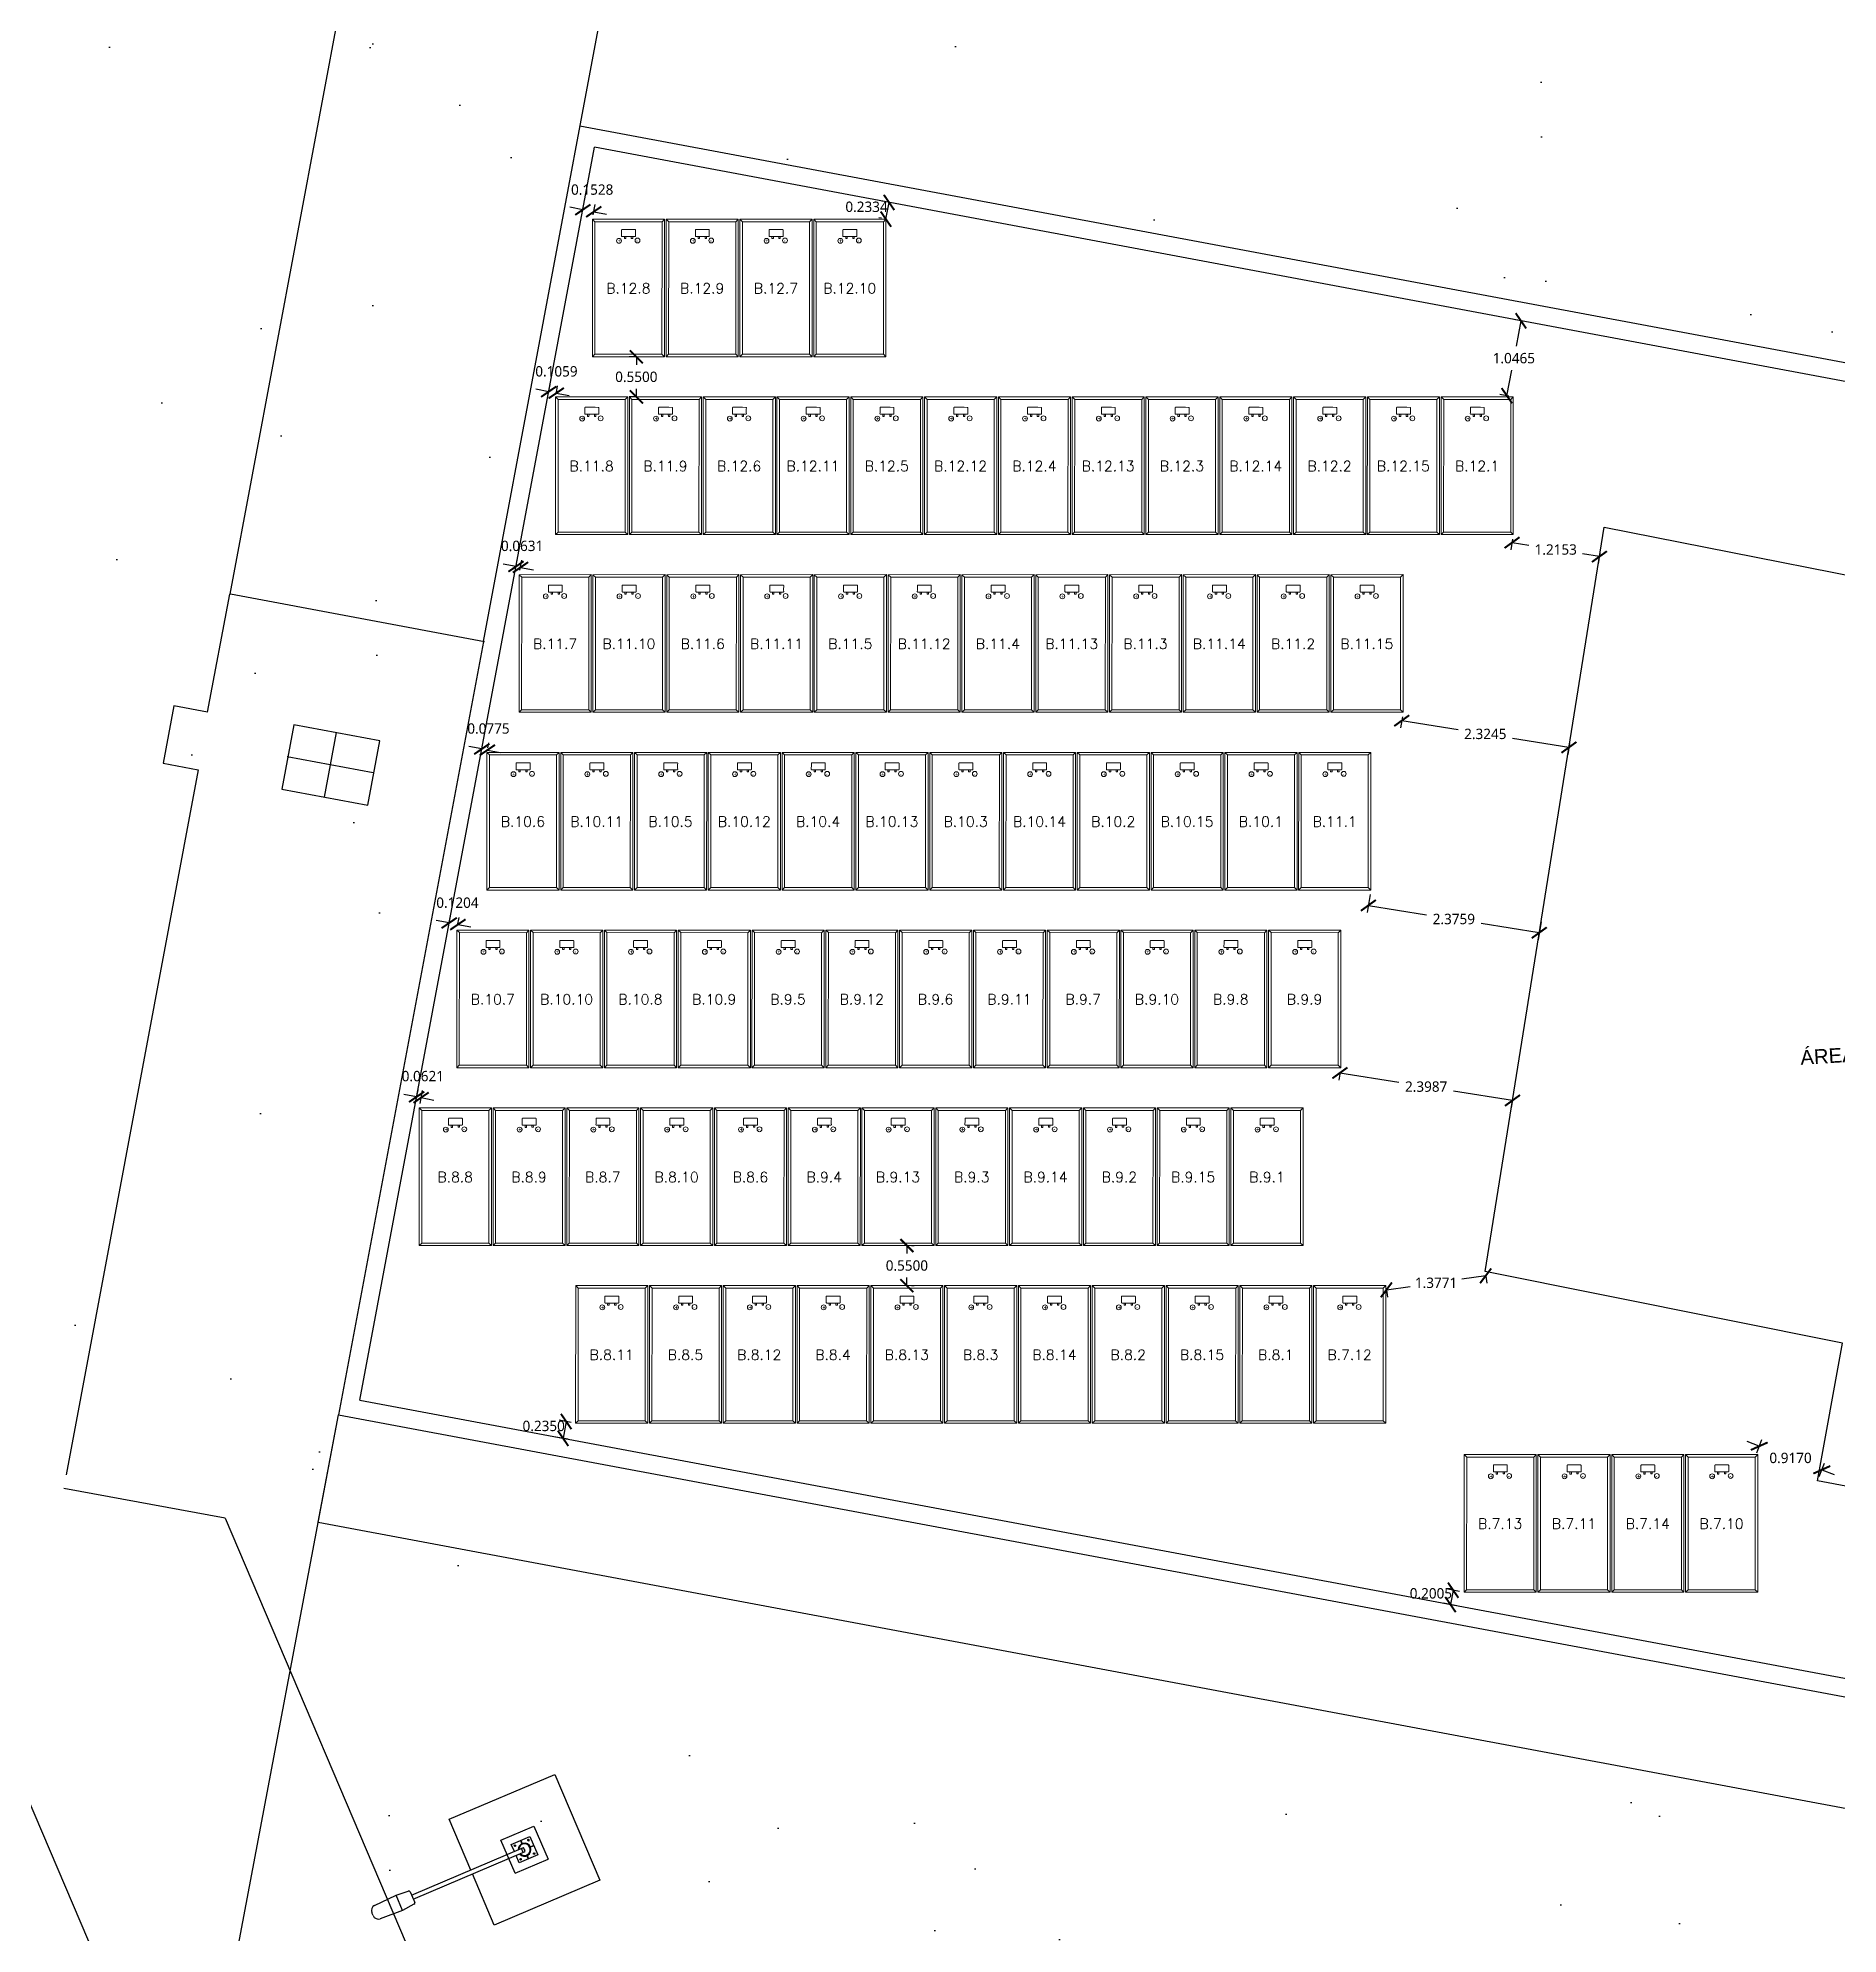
# Model space of a CAD drawing. Header units: metres. Extents: x 399 to 2240, y -1398 to 399.
# Drawn here: x 2002.08 to 2026.79, y -1181.66 to -1155.63 of the extents above; entities that cross this region are included whole.
import ezdxf

# ---------------------------------------------------------------- set-up
doc = ezdxf.new("R2010")
doc.units = ezdxf.units.M
doc.header["$MEASUREMENT"] = 0
doc.layers.get('0').update_dxf_attribs({"linetype": 'CONTINUOUS'})
doc.layers.get('Defpoints').update_dxf_attribs({"linetype": 'CONTINUOUS'})
for name, color, linetype in [('ARQUITETURA', 253, 'CONTINUOUS'), ('Cota', 10, 'CONTINUOUS'), ('MÓDULOS FV', 7, 'CONTINUOUS')]:
    doc.layers.add(name, color=color, linetype=linetype)
doc.layers.add('MOD_ALOCADOS_A', color=5, linetype='CONTINUOUS', lineweight=9)
doc.layers.add('MODULOS_PV', color=2, linetype='CONTINUOUS', lineweight=9)
doc.styles.add('ENGECAD', font='arial.ttf')
doc.styles.add('R120-500', font='romans.shx', dxfattribs={"height": 1.5})
doc.styles.add('Verdana', font='ebrima.ttf', dxfattribs={"height": 0.142547})
doc.dimstyles.get("Standard").update_dxf_attribs({"dimtxt": 0.18, "dimasz": 0.18, "dimexe": 0.18, "dimexo": 0.0625, "dimgap": 0.09, "dimtad": 0, "dimtih": 1, "dimtoh": 1, "dimdec": 4, "dimzin": 0, "dimdsep": 46, "dimtxsty": 'Standard', "dimcen": 0.09, "dimadec": 0, "dimazin": 0, "dimtfac": 1, "dimtdec": 4, "dimtofl": 0, "dimtmove": 0, "dimatfit": 3, "dimfxl": 1, "dimtolj": 1, "dimtzin": 0, "dimarcsym": 0})
pattern_1 = [(350.62296, (1466.5355, -762.2295), (4.08992, 4.08927), [0, -4.56, 0, -5.1, 0, -4.875]), (320.623, (1466.5355, -762.2295), (9.808834, 1.91215), [0, -2.46, 0, -4.11, 0, -1.575]), (280.62296, (1464.013, -759.536), (6.39856, -6.807323), [0, -1.5, 0, -5.4, 0, -7.05]), (270.623, (1464.013, -759.536), (8.08648, -4.78256), [0, -0.75, 0, -3.54, 0, -4.05])]

# ---------------------------------------------------------------- blocks, each defined once
blk = doc.blocks.new('modulo')
at = {"layer": 'MODULOS_PV', "color": 8}
for p, q in [((-0.751, 2.014), (-0.753, 2.063)), ((-1.381, 1.342), (-1.43, 1.34)), ((0.577, 0.769), (0.626, 0.771)), ((-0.053, 0.097), (-0.051, 0.048))]:
    blk.add_line(p, q, dxfattribs=at)
for points in [[(-1.43, 1.34), (-0.753, 2.063), (0.626, 0.771), (-0.051, 0.048)], [(-1.381, 1.342), (-0.751, 2.014), (0.577, 0.769), (-0.053, 0.097)]]:
    blk.add_lwpolyline(points, close=True, dxfattribs=at)
for points in [[(-0.878, 1.581), (-0.857, 1.562), (-0.87, 1.548), (-0.891, 1.567)], [(-0.956, 1.498), (-0.935, 1.478), (-0.922, 1.492), (-0.943, 1.512)]]:
    blk.add_lwpolyline(points, dxfattribs=at)
blk.add_circle((-0.793, 1.591), 0.0332, dxfattribs=at)
at = {"layer": 'MODULOS_PV', "color": 1}
blk.add_circle((-0.963, 1.403), 0.0332, dxfattribs=at)
at = {"layer": 'MODULOS_PV', "color": 8}
blk.add_open_spline([(-0.986, 1.473), (-1.006, 1.493), (-1.027, 1.512), (-1.048, 1.532), (-1.048, 1.532), (-1.049, 1.534), (-1.049, 1.536), (-1.048, 1.538), (-1.048, 1.539), (-1.007, 1.583), (-0.966, 1.627), (-0.925, 1.67), (-0.924, 1.671), (-0.922, 1.672), (-0.919, 1.672), (-0.918, 1.671), (-0.917, 1.671), (-0.897, 1.652), (-0.876, 1.632), (-0.855, 1.613), (-0.855, 1.612), (-0.854, 1.611), (-0.854, 1.608), (-0.855, 1.606), (-0.855, 1.605), (-0.896, 1.561), (-0.937, 1.518), (-0.978, 1.474), (-0.979, 1.473), (-0.981, 1.472), (-0.984, 1.472), (-0.985, 1.473), (-0.986, 1.473)], degree=3, knots=[0, 0, 0, 0, 1, 1, 1, 1.002534, 1.003925, 1.008052, 1.008052, 1.008052, 2.008052, 2.008052, 2.008052, 2.012179, 2.01357, 2.016104, 2.016104, 2.016104, 3.016104, 3.016104, 3.016104, 3.018638, 3.02003, 3.024156, 3.024156, 3.024156, 4.024156, 4.024156, 4.024156, 4.028283, 4.029675, 4.032208, 4.032208, 4.032208, 4.032208], dxfattribs=at)
at = {"layer": 'MODULOS_PV', "color": 8, "insert": (-0.827, 1.597), "char_height": 0.0572, "width": 0.10748, "attachment_point": 1, "rotation": 46.8722}
blk.add_mtext('-', dxfattribs=at)
at = {"layer": 'MODULOS_PV', "color": 1, "insert": (-0.997, 1.409), "char_height": 0.0572, "width": 0.10748, "attachment_point": 1, "rotation": 46.8722}
blk.add_mtext('+', dxfattribs=at)
blk = doc.blocks.new('_ArchTick')
at = {"color": 0, "linetype": 'ByBlock', "const_width": 0.15}
blk.add_lwpolyline([(-0.5, -0.5), (0.5, 0.5)], dxfattribs=at)
blk = doc.blocks.new('*D1002')
at = {"layer": 'Cota', "color": 0, "lineweight": -2, "transparency": 16777216}
for p, q in [((2009.557, -1157.993), (2009.38, -1157.959)), ((2009.549, -1158.033), (2009.575, -1157.894)), ((2009.699, -1158.061), (2009.725, -1157.922)), ((2009.707, -1158.021), (2009.884, -1158.054))]:
    blk.add_line(p, q, dxfattribs=at)
at = {"layer": 'Defpoints', "color": 0, "transparency": 16777216}
for p in [(2009.557, -1157.993), (2009.538, -1158.095), (2009.688, -1158.123)]:
    blk.add_point(p, dxfattribs=at)
at = {"layer": 'Cota', "color": 0, "lineweight": -2, "transparency": 16777216, "xscale": 0.18, "yscale": 0.18, "zscale": 0.18}
for p, rotation in [((2009.557, -1157.993), 349.3935661137776), ((2009.707, -1158.021), 169.3935661137776)]:
    blk.add_blockref('_ArchTick', p, dxfattribs=dict(at, rotation=rotation))
at = {"layer": 'Cota', "color": 0, "transparency": 16777216, "insert": (2009.686, -1157.718), "char_height": 0.1425, "attachment_point": 5, "style": 'Verdana'}
blk.add_mtext('\\A1;0.1528', dxfattribs=at)
blk = doc.blocks.new('*D1003')
at = {"layer": 'Cota', "color": 0, "lineweight": -2, "transparency": 16777216}
for p, q in [((2013.7, -1157.882), (2013.663, -1157.875)), ((2013.718, -1158.123), (2013.761, -1157.893)), ((2013.657, -1158.111), (2013.62, -1158.104))]:
    blk.add_line(p, q, dxfattribs=at)
at = {"layer": 'Defpoints', "color": 0, "transparency": 16777216}
for p in [(2013.761, -1157.893), (2013.761, -1157.893), (2013.718, -1158.123)]:
    blk.add_point(p, dxfattribs=at)
at = {"layer": 'Cota', "color": 0, "lineweight": -2, "transparency": 16777216, "xscale": 0.18, "yscale": 0.18, "zscale": 0.18}
for p, rotation in [((2013.761, -1157.893), 79.39323779992496), ((2013.718, -1158.123), 259.393237799925)]:
    blk.add_blockref('_ArchTick', p, dxfattribs=dict(at, rotation=rotation))
at = {"layer": 'Cota', "color": 0, "transparency": 16777216, "insert": (2013.452, -1157.954), "char_height": 0.1425, "attachment_point": 5, "style": 'Verdana'}
blk.add_mtext('\\A1;0.2334', dxfattribs=at)
blk = doc.blocks.new('*D1004')
at = {"layer": 'Cota', "color": 0, "lineweight": -2, "transparency": 16777216}
for p, q in [((2010.297, -1160.013), (2010.192, -1160.013)), ((2010.292, -1160.013), (2010.292, -1160.124)), ((2010.297, -1160.563), (2010.192, -1160.563)), ((2010.292, -1160.563), (2010.292, -1160.451))]:
    blk.add_line(p, q, dxfattribs=at)
at = {"layer": 'Defpoints', "color": 0, "transparency": 16777216}
for p in [(2010.36, -1160.013), (2010.292, -1160.563), (2010.36, -1160.563)]:
    blk.add_point(p, dxfattribs=at)
at = {"layer": 'Cota', "color": 0, "lineweight": -2, "transparency": 16777216, "xscale": 0.18, "yscale": 0.18, "zscale": 0.18}
for p, rotation in [((2010.292, -1160.013), 90.00005878967389), ((2010.292, -1160.563), 270.0000587896739)]:
    blk.add_blockref('_ArchTick', p, dxfattribs=dict(at, rotation=rotation))
at = {"layer": 'Cota', "color": 0, "transparency": 16777216, "insert": (2010.292, -1160.288), "char_height": 0.1425, "attachment_point": 5, "style": 'Verdana'}
blk.add_mtext('\\A1;0.5500', dxfattribs=at)
blk = doc.blocks.new('*D1005')
at = {"layer": 'Cota', "color": 0, "lineweight": -2, "transparency": 16777216}
for p, q in [((2009.091, -1160.482), (2009.107, -1160.393)), ((2009.089, -1160.491), (2008.912, -1160.458)), ((2009.193, -1160.511), (2009.37, -1160.544)), ((2009.195, -1160.501), (2009.211, -1160.412))]:
    blk.add_line(p, q, dxfattribs=at)
at = {"layer": 'Defpoints', "color": 0, "transparency": 16777216}
for p in [(2009.079, -1160.543), (2009.089, -1160.491), (2009.183, -1160.563)]:
    blk.add_point(p, dxfattribs=at)
at = {"layer": 'Cota', "color": 0, "lineweight": -2, "transparency": 16777216, "xscale": 0.18, "yscale": 0.18, "zscale": 0.18}
for p, rotation in [((2009.089, -1160.491), 349.3935661138868), ((2009.193, -1160.511), 169.3935661138867)]:
    blk.add_blockref('_ArchTick', p, dxfattribs=dict(at, rotation=rotation))
at = {"layer": 'Cota', "color": 0, "transparency": 16777216, "insert": (2009.195, -1160.213), "char_height": 0.1425, "attachment_point": 5, "style": 'Verdana'}
blk.add_mtext('\\A1;0.1059', dxfattribs=at)
blk = doc.blocks.new('*D1006')
at = {"layer": 'Cota', "color": 0, "lineweight": -2, "transparency": 16777216}
for p, q in [((2008.64, -1162.891), (2008.463, -1162.858)), ((2008.632, -1162.93), (2008.658, -1162.793)), ((2008.694, -1162.941), (2008.72, -1162.805)), ((2008.702, -1162.903), (2008.878, -1162.936))]:
    blk.add_line(p, q, dxfattribs=at)
at = {"layer": 'Defpoints', "color": 0, "transparency": 16777216}
for p in [(2008.621, -1162.991), (2008.64, -1162.891), (2008.683, -1163.003)]:
    blk.add_point(p, dxfattribs=at)
at = {"layer": 'Cota', "color": 0, "lineweight": -2, "transparency": 16777216, "xscale": 0.18, "yscale": 0.18, "zscale": 0.18}
for p, rotation in [((2008.64, -1162.891), 349.3935661137577), ((2008.702, -1162.903), 169.3935661137577)]:
    blk.add_blockref('_ArchTick', p, dxfattribs=dict(at, rotation=rotation))
at = {"layer": 'Cota', "color": 0, "transparency": 16777216, "insert": (2008.724, -1162.609), "char_height": 0.1425, "attachment_point": 5, "style": 'Verdana'}
blk.add_mtext('\\A1;0.0631', dxfattribs=at)
blk = doc.blocks.new('*D1007')
at = {"layer": 'Cota', "color": 0, "lineweight": -2, "transparency": 16777216}
for p, q in [((2022.461, -1159.523), (2022.336, -1159.499)), ((2022.435, -1159.518), (2022.369, -1159.868)), ((2022.242, -1160.546), (2022.308, -1160.196)), ((2022.269, -1160.551), (2022.144, -1160.528))]:
    blk.add_line(p, q, dxfattribs=at)
at = {"layer": 'Defpoints', "color": 0, "transparency": 16777216}
for p in [(2022.435, -1159.518), (2022.523, -1159.534), (2022.33, -1160.563)]:
    blk.add_point(p, dxfattribs=at)
at = {"layer": 'Cota', "color": 0, "lineweight": -2, "transparency": 16777216, "xscale": 0.18, "yscale": 0.18, "zscale": 0.18}
for p, rotation in [((2022.435, -1159.518), 79.39323779997879), ((2022.242, -1160.546), 259.3932377999787)]:
    blk.add_blockref('_ArchTick', p, dxfattribs=dict(at, rotation=rotation))
at = {"layer": 'Cota', "color": 0, "transparency": 16777216, "insert": (2022.338, -1160.032), "char_height": 0.1425, "attachment_point": 5, "style": 'Verdana'}
blk.add_mtext('\\A1;1.0465', dxfattribs=at)
blk = doc.blocks.new('*D1008')
at = {"layer": 'Cota', "color": 0, "lineweight": -2, "transparency": 16777216}
for p, q in [((2022.32, -1162.514), (2022.297, -1162.662)), ((2022.313, -1162.563), (2022.545, -1162.6)), ((2023.513, -1162.755), (2023.28, -1162.718)), ((2023.52, -1162.706), (2023.497, -1162.854))]:
    blk.add_line(p, q, dxfattribs=at)
at = {"layer": 'Defpoints', "color": 0, "transparency": 16777216}
for p in [(2022.33, -1162.453), (2023.53, -1162.645), (2023.513, -1162.755)]:
    blk.add_point(p, dxfattribs=at)
at = {"layer": 'Cota', "color": 0, "lineweight": -2, "transparency": 16777216, "xscale": 0.18, "yscale": 0.18, "zscale": 0.18}
for p, rotation in [((2022.313, -1162.563), 170.9151237863579), ((2023.513, -1162.755), 350.9151237863579)]:
    blk.add_blockref('_ArchTick', p, dxfattribs=dict(at, rotation=rotation))
at = {"layer": 'Cota', "color": 0, "transparency": 16777216, "insert": (2022.913, -1162.659), "char_height": 0.1425, "attachment_point": 5, "style": 'Verdana'}
blk.add_mtext('\\A1;1.2153', dxfattribs=at)
blk = doc.blocks.new('*D1009')
at = {"layer": 'Cota', "color": 0, "lineweight": -2, "transparency": 16777216}
for p, q in [((2020.807, -1164.954), (2020.783, -1165.105)), ((2020.799, -1165.007), (2021.572, -1165.13)), ((2023.094, -1165.374), (2022.321, -1165.25)), ((2023.102, -1165.321), (2023.078, -1165.473))]:
    blk.add_line(p, q, dxfattribs=at)
at = {"layer": 'Defpoints', "color": 0, "transparency": 16777216}
for p in [(2020.817, -1164.893), (2023.112, -1165.26), (2023.094, -1165.374)]:
    blk.add_point(p, dxfattribs=at)
at = {"layer": 'Cota', "color": 0, "lineweight": -2, "transparency": 16777216, "xscale": 0.18, "yscale": 0.18, "zscale": 0.18}
for p, rotation in [((2020.799, -1165.007), 170.9151237863558), ((2023.094, -1165.374), 350.9151237863558)]:
    blk.add_blockref('_ArchTick', p, dxfattribs=dict(at, rotation=rotation))
at = {"layer": 'Cota', "color": 0, "transparency": 16777216, "insert": (2021.946, -1165.19), "char_height": 0.1425, "attachment_point": 5, "style": 'Verdana'}
blk.add_mtext('\\A1;2.3245', dxfattribs=at)
blk = doc.blocks.new('*D1010')
at = {"layer": 'Cota', "color": 0, "lineweight": -2, "transparency": 16777216}
for p, q in [((2020.365, -1167.394), (2020.325, -1167.642)), ((2020.341, -1167.543), (2021.138, -1167.671)), ((2022.687, -1167.918), (2021.89, -1167.791)), ((2022.711, -1167.77), (2022.671, -1168.017))]:
    blk.add_line(p, q, dxfattribs=at)
at = {"layer": 'Defpoints', "color": 0, "transparency": 16777216}
for p in [(2020.375, -1167.333), (2022.687, -1167.918), (2022.721, -1167.708)]:
    blk.add_point(p, dxfattribs=at)
at = {"layer": 'Cota', "color": 0, "lineweight": -2, "transparency": 16777216, "xscale": 0.18, "yscale": 0.18, "zscale": 0.18}
for p, rotation in [((2020.341, -1167.543), 170.9151237863598), ((2022.687, -1167.918), 350.9151237863598)]:
    blk.add_blockref('_ArchTick', p, dxfattribs=dict(at, rotation=rotation))
at = {"layer": 'Cota', "color": 0, "transparency": 16777216, "insert": (2021.514, -1167.731), "char_height": 0.1425, "attachment_point": 5, "style": 'Verdana'}
blk.add_mtext('\\A1;2.3759', dxfattribs=at)
blk = doc.blocks.new('*D1011')
at = {"layer": 'Cota', "color": 0, "lineweight": -2, "transparency": 16777216}
for p, q in [((2019.952, -1169.834), (2019.934, -1169.941)), ((2019.95, -1169.843), (2020.758, -1169.972)), ((2022.319, -1170.221), (2021.511, -1170.092)), ((2022.32, -1170.213), (2022.303, -1170.32))]:
    blk.add_line(p, q, dxfattribs=at)
at = {"layer": 'Defpoints', "color": 0, "transparency": 16777216}
for p in [(2019.961, -1169.773), (2022.319, -1170.221), (2022.33, -1170.151)]:
    blk.add_point(p, dxfattribs=at)
at = {"layer": 'Cota', "color": 0, "lineweight": -2, "transparency": 16777216, "xscale": 0.18, "yscale": 0.18, "zscale": 0.18}
for p, rotation in [((2019.95, -1169.843), 170.9151237863595), ((2022.319, -1170.221), 350.9151237863595)]:
    blk.add_blockref('_ArchTick', p, dxfattribs=dict(at, rotation=rotation))
at = {"layer": 'Cota', "color": 0, "transparency": 16777216, "insert": (2021.134, -1170.032), "char_height": 0.1425, "attachment_point": 5, "style": 'Verdana'}
blk.add_mtext('\\A1;2.3987', dxfattribs=at)
blk = doc.blocks.new('*D1012')
at = {"layer": 'Cota', "color": 0, "lineweight": -2, "transparency": 16777216}
for p, q in [((2007.276, -1170.171), (2007.099, -1170.138)), ((2007.262, -1170.25), (2007.295, -1170.073)), ((2007.323, -1170.261), (2007.356, -1170.084)), ((2007.337, -1170.182), (2007.514, -1170.216))]:
    blk.add_line(p, q, dxfattribs=at)
at = {"layer": 'Defpoints', "color": 0, "transparency": 16777216}
for p in [(2007.276, -1170.171), (2007.25, -1170.311), (2007.311, -1170.323)]:
    blk.add_point(p, dxfattribs=at)
at = {"layer": 'Cota', "color": 0, "lineweight": -2, "transparency": 16777216, "xscale": 0.18, "yscale": 0.18, "zscale": 0.18}
for p, rotation in [((2007.276, -1170.171), 349.3935661137378), ((2007.337, -1170.182), 169.3935661137379)]:
    blk.add_blockref('_ArchTick', p, dxfattribs=dict(at, rotation=rotation))
at = {"layer": 'Cota', "color": 0, "transparency": 16777216, "insert": (2007.361, -1169.888), "char_height": 0.1425, "attachment_point": 5, "style": 'Verdana'}
blk.add_mtext('\\A1;0.0621', dxfattribs=at)
blk = doc.blocks.new('*D1013')
at = {"layer": 'Cota', "color": 0, "lineweight": -2, "transparency": 16777216}
for p, q in [((2007.72, -1167.799), (2007.742, -1167.686)), ((2007.723, -1167.784), (2007.546, -1167.751)), ((2007.839, -1167.821), (2007.86, -1167.708)), ((2007.842, -1167.806), (2008.019, -1167.839))]:
    blk.add_line(p, q, dxfattribs=at)
at = {"layer": 'Defpoints', "color": 0, "transparency": 16777216}
for p in [(2007.709, -1167.861), (2007.723, -1167.784), (2007.827, -1167.883)]:
    blk.add_point(p, dxfattribs=at)
at = {"layer": 'Cota', "color": 0, "lineweight": -2, "transparency": 16777216, "xscale": 0.18, "yscale": 0.18, "zscale": 0.18}
for p, rotation in [((2007.723, -1167.784), 349.3935661137517), ((2007.842, -1167.806), 169.3935661137517)]:
    blk.add_blockref('_ArchTick', p, dxfattribs=dict(at, rotation=rotation))
at = {"layer": 'Cota', "color": 0, "transparency": 16777216, "insert": (2007.836, -1167.507), "char_height": 0.1425, "attachment_point": 5, "style": 'Verdana'}
blk.add_mtext('\\A1;0.1204', dxfattribs=at)
blk = doc.blocks.new('*D1014')
at = {"layer": 'Cota', "color": 0, "lineweight": -2, "transparency": 16777216}
for p, q in [((2008.176, -1165.367), (2008.189, -1165.298)), ((2008.252, -1165.381), (2008.265, -1165.312)), ((2008.17, -1165.396), (2007.993, -1165.363)), ((2008.247, -1165.411), (2008.423, -1165.444))]:
    blk.add_line(p, q, dxfattribs=at)
at = {"layer": 'Defpoints', "color": 0, "transparency": 16777216}
for p in [(2008.164, -1165.428), (2008.17, -1165.396), (2008.241, -1165.443)]:
    blk.add_point(p, dxfattribs=at)
at = {"layer": 'Cota', "color": 0, "lineweight": -2, "transparency": 16777216, "xscale": 0.18, "yscale": 0.18, "zscale": 0.18}
for p, rotation in [((2008.17, -1165.396), 349.3935661137951), ((2008.247, -1165.411), 169.3935661137951)]:
    blk.add_blockref('_ArchTick', p, dxfattribs=dict(at, rotation=rotation))
at = {"layer": 'Cota', "color": 0, "transparency": 16777216, "insert": (2008.262, -1165.116), "char_height": 0.1425, "attachment_point": 5, "style": 'Verdana'}
blk.add_mtext('\\A1;0.0775', dxfattribs=at)
blk = doc.blocks.new('*D1015')
at = {"layer": 'Cota', "color": 0, "lineweight": -2, "transparency": 16777216}
for p, q in [((2009.397, -1174.641), (2009.231, -1174.61)), ((2009.329, -1174.628), (2009.286, -1174.859)), ((2009.354, -1174.872), (2009.187, -1174.841))]:
    blk.add_line(p, q, dxfattribs=at)
at = {"layer": 'Defpoints', "color": 0, "transparency": 16777216}
for p in [(2009.459, -1174.653), (2009.286, -1174.859), (2009.415, -1174.884)]:
    blk.add_point(p, dxfattribs=at)
at = {"layer": 'Cota', "color": 0, "lineweight": -2, "transparency": 16777216, "xscale": 0.18, "yscale": 0.18, "zscale": 0.18}
for p, rotation in [((2009.329, -1174.628), 79.393237800029), ((2009.286, -1174.859), 259.393237800029)]:
    blk.add_blockref('_ArchTick', p, dxfattribs=dict(at, rotation=rotation))
at = {"layer": 'Cota', "color": 0, "transparency": 16777216, "insert": (2009.02, -1174.69), "char_height": 0.1425, "attachment_point": 5, "style": 'Verdana'}
blk.add_mtext('\\A1;0.2350', dxfattribs=at)
blk = doc.blocks.new('*D1016')
at = {"layer": 'Cota', "color": 0, "lineweight": -2, "transparency": 16777216}
for p, q in [((2021.594, -1176.96), (2021.407, -1176.925)), ((2021.505, -1176.944), (2021.468, -1177.141)), ((2021.557, -1177.157), (2021.37, -1177.122))]:
    blk.add_line(p, q, dxfattribs=at)
at = {"layer": 'Defpoints', "color": 0, "transparency": 16777216}
for p in [(2021.655, -1176.972), (2021.468, -1177.141), (2021.619, -1177.169)]:
    blk.add_point(p, dxfattribs=at)
at = {"layer": 'Cota', "color": 0, "lineweight": -2, "transparency": 16777216, "xscale": 0.18, "yscale": 0.18, "zscale": 0.18}
for p, rotation in [((2021.468, -1177.141), 259.3932378000196), ((2021.505, -1176.944), 79.39323780001958)]:
    blk.add_blockref('_ArchTick', p, dxfattribs=dict(at, rotation=rotation))
at = {"layer": 'Cota', "color": 0, "transparency": 16777216, "insert": (2021.199, -1176.988), "char_height": 0.1425, "attachment_point": 5, "style": 'Verdana'}
blk.add_mtext('\\A1;0.2005', dxfattribs=at)
blk = doc.blocks.new('*D1017')
at = {"layer": 'Cota', "color": 0, "lineweight": -2, "transparency": 16777216}
for p, q in [((2021.951, -1172.628), (2021.626, -1172.674)), ((2021.952, -1172.632), (2021.965, -1172.727)), ((2020.588, -1172.821), (2020.913, -1172.775)), ((2020.588, -1172.825), (2020.602, -1172.92))]:
    blk.add_line(p, q, dxfattribs=at)
at = {"layer": 'Defpoints', "color": 0, "transparency": 16777216}
for p in [(2021.943, -1172.57), (2021.951, -1172.628), (2020.58, -1172.763)]:
    blk.add_point(p, dxfattribs=at)
at = {"layer": 'Cota', "color": 0, "lineweight": -2, "transparency": 16777216, "xscale": 0.18, "yscale": 0.18, "zscale": 0.18}
for p, rotation in [((2021.951, -1172.628), 8.039184351348434), ((2020.588, -1172.821), 188.0391843513485)]:
    blk.add_blockref('_ArchTick', p, dxfattribs=dict(at, rotation=rotation))
at = {"layer": 'Cota', "color": 0, "transparency": 16777216, "insert": (2021.27, -1172.725), "char_height": 0.1425, "attachment_point": 5, "style": 'Verdana'}
blk.add_mtext('\\A1;1.3771', dxfattribs=at)
blk = doc.blocks.new('*D1027')
at = {"layer": 'Cota', "color": 0, "lineweight": -2, "transparency": 16777216}
for p, q in [((2014.006, -1172.213), (2014.006, -1172.324)), ((2014.069, -1172.213), (2014.106, -1172.213)), ((2014.006, -1172.763), (2014.006, -1172.651)), ((2014.069, -1172.763), (2014.106, -1172.763))]:
    blk.add_line(p, q, dxfattribs=at)
at = {"layer": 'Defpoints', "color": 0, "transparency": 16777216}
for p in [(2014.006, -1172.213), (2014.006, -1172.213), (2014.006, -1172.763)]:
    blk.add_point(p, dxfattribs=at)
at = {"layer": 'Cota', "color": 0, "lineweight": -2, "transparency": 16777216, "xscale": 0.18, "yscale": 0.18, "zscale": 0.18}
for p, rotation in [((2014.006, -1172.213), 90.00005878962051), ((2014.006, -1172.763), 270.0000587896205)]:
    blk.add_blockref('_ArchTick', p, dxfattribs=dict(at, rotation=rotation))
at = {"layer": 'Cota', "color": 0, "transparency": 16777216, "insert": (2014.006, -1172.488), "char_height": 0.1425, "attachment_point": 5, "style": 'Verdana'}
blk.add_mtext('\\A1;0.5500', dxfattribs=at)
blk = doc.blocks.new('*D1052')
at = {"layer": 'Cota', "color": 0, "lineweight": -2, "transparency": 16777216}
for p, q in [((2025.707, -1174.967), (2025.539, -1174.903)), ((2025.673, -1175.058), (2025.743, -1174.873)), ((2026.53, -1175.383), (2026.6, -1175.198)), ((2026.565, -1175.291), (2026.733, -1175.355))]:
    blk.add_line(p, q, dxfattribs=at)
at = {"layer": 'Defpoints', "color": 0, "transparency": 16777216}
for p in [(2025.65, -1175.117), (2026.508, -1175.441), (2026.565, -1175.291)]:
    blk.add_point(p, dxfattribs=at)
at = {"layer": 'Cota', "color": 0, "lineweight": -2, "transparency": 16777216, "xscale": 0.18, "yscale": 0.18, "zscale": 0.18}
for p, rotation in [((2025.707, -1174.967), 339.2768542905009), ((2026.565, -1175.291), 159.2768542905009)]:
    blk.add_blockref('_ArchTick', p, dxfattribs=dict(at, rotation=rotation))
at = {"layer": 'Cota', "color": 0, "transparency": 16777216, "insert": (2026.136, -1175.129), "char_height": 0.1425, "attachment_point": 5, "style": 'Verdana'}
blk.add_mtext('\\A1;0.9170', dxfattribs=at)

msp = doc.modelspace()

# ---------------------------------------------------------------- hatches: boundary and pattern name
at = {"layer": 'ARQUITETURA'}
h = msp.add_hatch(dxfattribs=at)
h.set_pattern_fill('AR-SAND', color=116, scale=3, angle=-46.87704, style=0)
h.set_pattern_definition(pattern_1)
edge = h.paths.add_edge_path()
edge.add_line((2048.41, -1161.91177), (2047.65012, -1163.91869))
edge.add_arc((2015.07334, -1249.95794), 92, 69.2619805, 79.4399463)
edge.add_line((2031.93381, -1159.51611), (2031.65771, -1160.99045))
edge.add_line((2031.65771, -1160.99045), (2009.51752, -1156.84446))
edge.add_line((2009.51752, -1156.84446), (2011.28916, -1147.38364))
edge.add_line((2011.28916, -1147.38364), (2033.26483, -1151.49876))
edge.add_line((2033.26483, -1151.49876), (2037.10785, -1132.5655))
edge.add_line((2037.10785, -1132.5655), (2028.35243, -1123.31469))
edge.add_line((2028.35243, -1123.31469), (2021.93458, -1122.01186))
edge.add_line((2021.93458, -1122.01186), (2022.41894, -1119.62587))
edge.add_arc((2025.45697, -1120.24259), 3.1, 43.122944, 168.524803, ccw=False)
edge.add_line((2027.71963, -1118.12354), (2040.23113, -1131.48169))
edge.add_arc((2039.06335, -1132.57546), 1.60001, -10.313402, 43.125526, ccw=False)
edge.add_line((2040.63751, -1132.86191), (2037.90754, -1147.41945))
edge.add_arc((2043.36451, -1148.4428), 5.5521, 169.3787, 228.403359)
edge.add_line((2039.67857, -1152.59486), (2048.41, -1161.91177))
h = msp.add_hatch(dxfattribs=at)
h.set_pattern_fill('AR-SAND', color=116, scale=3, angle=-46.87704, style=0)
h.set_pattern_definition(pattern_1)
h.paths.add_polyline_path([(1984.12759, -1141.16986), (1983.91476, -1144.15924), (1982.84013, -1144.08273), (1980.11848, -1171.81562), (1989.50563, -1172.83207), (2002.4635, -1175.36232), (2004.70951, -1163.2691), (2008.1923, -1163.92132), (2011.43611, -1147.41115), (2007.82489, -1146.63315), (2008.10557, -1145.13435)])
h = msp.add_hatch(dxfattribs=at)
h.set_pattern_fill('AR-SAND', color=116, scale=3, angle=-46.87704, style=0)
h.set_pattern_definition(pattern_1)
h.paths.add_polyline_path([(2008.00071, -1145.11471), (2011.52167, -1146.14201), (2011.58823, -1145.78655)])
h.paths.add_polyline_path([(2011.50994, -1146.20466), (2005.92593, -1176.01071), (2009.51758, -1156.84434), (2009.51754, -1156.84433), (2011.28916, -1147.38364)])
edge = h.paths.add_edge_path()
edge.add_line((1981.15651, -1171.77599), (1975.18458, -1171.19626))
edge.add_line((1975.18458, -1171.19626), (1977.01386, -1152.35226))
edge.add_line((1977.01386, -1152.35226), (1946.45592, -1159.90345))
edge.add_line((1946.45592, -1159.90345), (1949.83932, -1173.59435))
edge.add_arc((1971.32536, -1273.04993), 101.75, 84.4553969, 102.1906354, ccw=False)
h = msp.add_hatch(dxfattribs=at)
h.set_pattern_fill('AR-SAND', color=116, scale=3, angle=-46.87704, style=0)
h.set_pattern_definition(pattern_1)
edge = h.paths.add_edge_path()
edge.add_line((2008.18996, -1163.92088), (2004.72065, -1163.27119))
edge.add_line((2004.72065, -1163.27119), (2002.4635, -1175.36232))
edge.add_line((2002.4635, -1175.36232), (2005.92489, -1176.01621))
edge.add_line((2005.92489, -1176.01621), (2008.20915, -1163.92447))
h = msp.add_hatch(dxfattribs=at)
h.set_pattern_fill('AR-SAND', color=116, scale=3, angle=-46.87704, style=0)
h.set_pattern_definition(pattern_1)
h.paths.add_polyline_path([(2005.92593, -1176.01071), (2011.48056, -1177.05091), (2011.76165, -1182.23207), (2013.85008, -1188.7879), (2015.04497, -1193.27489), (2016.46975, -1200.45313), (2020.43797, -1211.4072), (2019.66286, -1211.25574), (2004.64815, -1175.9566), (2004.34673, -1174.31467), (2005.5148, -1174.10025)])
edge = h.paths.add_edge_path()
edge.add_line((2001.722, -1179.29655), (1999.39192, -1178.85664))
edge.add_line((1999.39192, -1178.85664), (2000.76133, -1183.75233))
edge.add_line((2000.76133, -1183.75233), (2002.48962, -1184.22788))
edge.add_line((2002.48962, -1184.22788), (2004.03604, -1186.01489))
edge.add_line((2004.03604, -1186.01489), (2004.68989, -1192.70557))
edge.add_line((2004.68989, -1192.70557), (2007.184, -1195.36869))
edge.add_line((2007.184, -1195.36869), (2009.96269, -1201.0754))
edge.add_line((2009.96269, -1201.0754), (2013.60856, -1210.0728))
edge.add_line((2013.60856, -1210.0728), (2014.92203, -1210.32944))
edge.add_line((2014.92203, -1210.32944), (2001.72035, -1179.29268))
h = msp.add_hatch(dxfattribs=at)
h.set_pattern_fill('AR-SAND', color=116, scale=3, angle=-46.87704, style=0)
h.set_pattern_definition(pattern_1)
h.paths.add_polyline_path([(2034.00273, -1199.57802), (2030.03378, -1197.82396), (2030.75602, -1195.28503), (2030.52506, -1195.18322), (2031.07754, -1193.24107), (2028.95274, -1192.30444), (2031.82755, -1182.19854), (2034.29174, -1182.85583), (2034.62007, -1181.70162, 0.00088028), (2034.37961, -1181.63322), (2031.27737, -1180.83176), (2028.14212, -1180.17108), (2017.0352, -1178.09111), (2010.57236, -1176.88084), (2018.53479, -1211.03533), (2028.13113, -1212.91039)])
h = msp.add_hatch(dxfattribs=at)
h.set_pattern_fill('AR-SAND', color=116, scale=3, angle=-46.87704, style=0)
h.set_pattern_definition(pattern_1)
edge = h.paths.add_edge_path()
edge.add_arc((1971.32536, -1273.04993), 92, 93.8204068, 111.9076302)
edge.add_line((1936.99912, -1187.69356), (1937.55879, -1189.08524))
edge.add_arc((1971.32536, -1273.04993), 90.5, 111.9076302, 114.2035396)
edge.add_line((1934.22223, -1190.50535), (1933.60764, -1189.13704))
edge.add_arc((1971.32536, -1273.04993), 92, 114.2032815, 121.5740711)
edge.add_line((1923.15412, -1194.66924), (1910.16167, -1202.65415))
edge.add_line((1910.16167, -1202.65415), (1908.83813, -1200.50058))
edge.add_arc((1971.32536, -1273.04993), 95.75, 93.7716139, 130.738536, ccw=False)
edge.add_line((1965.02697, -1177.5073), (1965.19547, -1181.25437))
edge = h.paths.add_edge_path()
edge.add_arc((1971.32536, -1273.04993), 92, 79.3932378, 91.3290897)
edge.add_line((1969.19143, -1181.07468), (1969.02293, -1177.32761))
edge.add_arc((1971.32536, -1273.04993), 95.75, 79.3932378, 91.3778825, ccw=False)
edge.add_line((1988.94981, -1178.93595), (2001.35222, -1181.25851))
edge.add_line((2001.35222, -1181.25851), (2013.60856, -1210.0728))
edge.add_line((2013.60856, -1210.0728), (1999.37331, -1207.29136))
edge.add_line((1999.37331, -1207.29136), (1985.93382, -1214.28905))
edge.add_line((1985.93382, -1214.28905), (1979.21913, -1214.59099))
edge.add_line((1979.21913, -1214.59099), (1980.33647, -1202.62408))
edge.add_arc((1971.32536, -1273.04993), 71, 79.3932378, 82.708528, ccw=False)
edge.add_line((1984.39414, -1203.26306), (1999.54116, -1206.0996))
edge.add_arc((2068.68338, -1199.20868), 69.48476, 169.3932378, 185.6914692, ccw=False)
edge.add_line((2000.38586, -1186.41881), (1987.98346, -1184.09624))
edge.add_line((1987.98346, -1184.09624), (1988.25956, -1182.62187))

# ---------------------------------------------------------------- linework, layer by layer
for p, q in [((2010.49662, -1132.3663), (2004.70951, -1163.2691)), ((2008.1923, -1163.92132), (2013.44727, -1135.85908)), ((2031.73143, -1161.00426), (2009.51758, -1156.84434)), ((2006.49618, -1174.33708), (2009.71726, -1157.13607)), ((2031.68542, -1161.24999), (2009.71726, -1157.13607)), ((2004.4058, -1164.89091), (2004.70951, -1163.2691)), ((2008.20915, -1163.92447), (2004.72065, -1163.27119)), ((2008.1923, -1163.92132), (2006.20437, -1174.53678)), ((2003.94468, -1164.80456), (2003.79743, -1165.59089)), ((2004.4058, -1164.89091), (2003.94468, -1164.80456)), ((2005.59237, -1165.06272), (2005.42671, -1165.94734)), ((2006.77187, -1165.2836), (2005.59237, -1165.06272)), ((2006.17039, -1165.17049), (2006.00473, -1166.05511)), ((2006.60621, -1166.16822), (2006.77187, -1165.2836)), ((2003.79743, -1165.59089), (2004.27656, -1165.68062)), ((2006.67731, -1165.72324), (2005.49781, -1165.50236)), ((2004.27656, -1165.68062), (2002.4635, -1175.36232)), ((2005.42671, -1165.94734), (2006.60621, -1166.16822)), ((2003.86547, -1186.91778), (2006.20437, -1174.53678)), ((2005.92593, -1176.01071), (2006.20437, -1174.53678)), ((2006.20437, -1174.53678), (2028.41822, -1178.6967)), ((2004.64815, -1175.9566), (2002.43243, -1175.54576)), ((2004.64815, -1175.9566), (2019.66286, -1211.25574)), ((2005.92593, -1176.01071), (2028.14212, -1180.17108)), ((2001.72035, -1179.29268), (2014.92203, -1210.32944)), ((2007.72273, -1180.08893), (2009.17372, -1179.47174)), ((2009.17372, -1179.47174), (2009.79091, -1180.92273)), ((2008.01878, -1180.78495), (2007.72273, -1180.08893)), ((2008.43348, -1180.37563), (2008.88692, -1180.18275)), ((2008.88692, -1180.18275), (2009.07979, -1180.63619)), ((2008.62635, -1180.82906), (2008.43348, -1180.37563)), ((2008.57567, -1180.43295), (2008.82959, -1180.32494)), ((2008.61714, -1180.53044), (2008.57567, -1180.43295)), ((2008.63775, -1180.44671), (2008.61054, -1180.45828)), ((2008.62993, -1180.4661), (2008.61836, -1180.43889)), ((2008.70054, -1180.37983), (2008.71985, -1180.42521)), ((2008.70508, -1180.3779), (2008.72438, -1180.42328)), ((2008.79645, -1180.3792), (2008.82365, -1180.36763)), ((2008.80426, -1180.35981), (2008.81584, -1180.38702)), ((2008.82959, -1180.32494), (2008.9376, -1180.57887)), ((2008.88263, -1180.44964), (2008.83744, -1180.46886)), ((2007.20695, -1181.13027), (2008.7441, -1180.47643)), ((2007.2301, -1181.18468), (2008.76724, -1180.53085)), ((2008.62635, -1180.82906), (2009.07979, -1180.63619)), ((2008.68368, -1180.68687), (2008.64028, -1180.58485)), ((2008.9376, -1180.57887), (2008.68368, -1180.68687)), ((2008.71682, -1180.63261), (2008.68962, -1180.64419)), ((2008.69743, -1180.6248), (2008.70901, -1180.652)), ((2008.74004, -1180.54242), (2008.71689, -1180.48801)), ((2008.76724, -1180.53085), (2008.7441, -1180.47643)), ((2008.75812, -1180.5026), (2008.75358, -1180.50453)), ((2008.75358, -1180.50453), (2008.75551, -1180.50906)), ((2008.76005, -1180.50713), (2008.75358, -1180.50453)), ((2008.75812, -1180.5026), (2008.75551, -1180.50906)), ((2008.76005, -1180.50713), (2008.75551, -1180.50906)), ((2008.75812, -1180.5026), (2008.76005, -1180.50713)), ((2008.78925, -1180.58838), (2008.80855, -1180.63376)), ((2008.79379, -1180.58645), (2008.81309, -1180.63183)), ((2008.88456, -1180.45417), (2008.83937, -1180.47339)), ((2008.90273, -1180.55354), (2008.87552, -1180.56511)), ((2008.88334, -1180.54572), (2008.89491, -1180.57293)), ((2008.33991, -1181.53992), (2008.04193, -1180.83936)), ((2009.79091, -1180.92273), (2008.33991, -1181.53992)), ((2006.69945, -1181.26997), (2006.99279, -1181.13033)), ((2006.99279, -1181.13033), (2007.16181, -1181.0745)), ((2007.08151, -1181.33891), (2006.99279, -1181.13033)), ((2007.18767, -1181.08493), (2007.24939, -1181.23002)), ((2006.67714, -1181.41045), (2006.66079, -1181.37202)), ((2007.08151, -1181.33891), (2006.77747, -1181.45338)), ((2007.23896, -1181.25588), (2007.08151, -1181.33891))]:
    msp.add_line(p, q, dxfattribs=at)
msp.add_lwpolyline([(2026.8479, -1173.55167), (2021.94322, -1172.57015), (2023.57745, -1162.35002), (2034.05551, -1164.41904), (2032.9228, -1169.72961), (2038.57722, -1170.78376), (2038.19564, -1172.3408), (2034.68286, -1171.79269), (2033.78022, -1176.81217), (2026.50811, -1175.44137)], close=True, dxfattribs=at)
msp.add_lwpolyline([(2006.49618, -1174.33708), (2028.46424, -1178.45098, -0.21006605), (2076.80942, -1211.47135)], format="xyb", dxfattribs=at)
for centre in [(2008.62414, -1180.45249), (2008.81005, -1180.37342), (2008.70322, -1180.6384), (2008.88913, -1180.55932)]:
    msp.add_circle(centre, 0.00985, dxfattribs=at)
for centre, radius, start, end in [((2008.75682, -1180.50583), 0.08869, 220.834372, 181.874333), ((2008.75664, -1180.50591), 0.07983, 222.889572, 179.387402), ((2007.16953, -1181.09264), 0.01971, 23.042782, 113.042782), ((2007.23125, -1181.23774), 0.01971, 293.042782, 23.042782), ((2006.73334, -1181.34116), 0.07884, 115.455503, 203.042782), ((2006.74969, -1181.37959), 0.07884, 203.042782, 290.630061)]:
    msp.add_arc(centre, radius, start, end, dxfattribs=at)

# ---------------------------------------------------------------- block references
at = {"layer": 'MÓDULOS FV', "rotation": 313.12783086684}
for p in [(2009.68798, -1160.08274), (2010.70098, -1160.08274), (2011.71398, -1160.08274), (2012.72698, -1160.08274), (2009.18329, -1162.52274), (2010.19629, -1162.52274), (2011.20929, -1162.52274), (2012.22229, -1162.52274), (2013.23529, -1162.52274), (2014.24829, -1162.52274), (2015.26129, -1162.52274), (2016.27429, -1162.52274), (2017.28729, -1162.52274), (2018.30029, -1162.52274), (2019.31329, -1162.52274), (2020.32629, -1162.52274), (2021.33929, -1162.52274), (2008.68282, -1164.96274), (2009.69582, -1164.96274), (2010.70882, -1164.96274), (2011.72182, -1164.96274), (2012.73482, -1164.96274), (2013.74782, -1164.96274), (2014.76082, -1164.96274), (2015.77382, -1164.96274), (2016.78682, -1164.96274), (2017.79982, -1164.96274), (2018.81282, -1164.96274), (2019.82582, -1164.96274), (2008.24058, -1167.40274), (2009.25358, -1167.40274), (2010.26658, -1167.40274), (2011.27958, -1167.40274), (2012.29258, -1167.40274), (2013.30558, -1167.40274), (2014.31858, -1167.40274), (2015.33158, -1167.40274), (2016.34458, -1167.40274), (2017.35758, -1167.40274), (2018.37058, -1167.40274), (2019.38358, -1167.40274), (2007.82737, -1169.84274), (2008.84037, -1169.84274), (2009.85337, -1169.84274), (2010.86637, -1169.84274), (2011.87937, -1169.84274), (2012.89237, -1169.84274), (2013.90537, -1169.84274), (2014.91837, -1169.84274), (2015.93137, -1169.84274), (2016.94437, -1169.84274), (2017.95737, -1169.84274), (2018.97037, -1169.84274), (2007.31105, -1172.28274), (2008.32405, -1172.28274), (2009.33705, -1172.28274), (2010.35005, -1172.28274), (2011.36305, -1172.28274), (2012.37605, -1172.28274), (2013.38905, -1172.28274), (2014.40205, -1172.28274), (2015.41505, -1172.28274), (2016.42805, -1172.28274), (2017.44105, -1172.28274), (2018.45405, -1172.28274), (2009.45864, -1174.72274), (2010.47164, -1174.72274), (2011.48464, -1174.72274), (2012.49764, -1174.72274), (2013.51064, -1174.72274), (2014.52364, -1174.72274), (2015.53664, -1174.72274), (2016.54964, -1174.72274), (2017.56264, -1174.72274), (2018.57564, -1174.72274), (2019.58864, -1174.72274), (2021.65543, -1177.04188), (2022.66843, -1177.04188), (2023.68143, -1177.04188), (2024.69443, -1177.04188)]:
    msp.add_blockref('modulo', p, dxfattribs=at)

# ---------------------------------------------------------------- texts
at = {"layer": 'ARQUITETURA', "style": 'ENGECAD'}
msp.add_text('ÁREA DAS CONDENSADORAS', height=0.2, rotation=3.491624, dxfattribs=at).set_placement((2026.27631, -1169.73225))
at = {"layer": 'MOD_ALOCADOS_A', "color": 1, "char_height": 0.14, "attachment_point": 5, "style": 'R120-500'}
for s, insert in [('B.12.8', (2010.1824, -1159.0725)), ('B.12.9', (2011.1954, -1159.0725)), ('B.12.7', (2012.2084, -1159.0725)), ('B.12.10', (2013.2214, -1159.07249)), ('B.12.6', (2011.70371, -1161.5125)), ('B.12.11', (2012.71671, -1161.51249)), ('B.12.5', (2013.72971, -1161.5125)), ('B.12.12', (2014.74271, -1161.5125)), ('B.12.4', (2015.75571, -1161.5125)), ('B.12.13', (2016.76871, -1161.51249)), ('B.12.3', (2017.78171, -1161.5125)), ('B.12.14', (2018.79471, -1161.5125)), ('B.12.2', (2019.80771, -1161.5125)), ('B.12.15', (2020.82071, -1161.51249)), ('B.12.1', (2021.83371, -1161.5125))]:
    msp.add_mtext_dynamic_manual_height_columns(s, width=0.992, gutter_width=7.5, heights=[0], dxfattribs=dict(at, insert=insert))
at = {"layer": 'MOD_ALOCADOS_A', "color": 2, "char_height": 0.14, "attachment_point": 5, "style": 'R120-500'}
for s, insert in [('B.11.8', (2009.67771, -1161.5125)), ('B.11.9', (2010.69071, -1161.5125)), ('B.11.7', (2009.17724, -1163.9525)), ('B.11.10', (2010.19024, -1163.9525)), ('B.11.6', (2011.20324, -1163.9525)), ('B.11.11', (2012.21624, -1163.95249)), ('B.11.5', (2013.22924, -1163.9525)), ('B.11.12', (2014.24224, -1163.9525)), ('B.11.4', (2015.25524, -1163.9525)), ('B.11.13', (2016.26824, -1163.95249)), ('B.11.3', (2017.28124, -1163.9525)), ('B.11.14', (2018.29424, -1163.9525)), ('B.11.2', (2019.30724, -1163.9525)), ('B.11.15', (2020.32024, -1163.95249)), ('B.11.1', (2019.878, -1166.39249))]:
    msp.add_mtext_dynamic_manual_height_columns(s, width=0.992, gutter_width=7.5, heights=[0], dxfattribs=dict(at, insert=insert))
at = {"layer": 'MOD_ALOCADOS_A', "color": 3, "char_height": 0.14, "attachment_point": 5, "style": 'R120-500'}
for s, insert in [('B.10.6', (2008.735, -1166.3925)), ('B.10.11', (2009.748, -1166.3925)), ('B.10.5', (2010.761, -1166.3925)), ('B.10.12', (2011.774, -1166.39249)), ('B.10.4', (2012.787, -1166.3925)), ('B.10.13', (2013.8, -1166.3925)), ('B.10.3', (2014.813, -1166.3925)), ('B.10.14', (2015.826, -1166.39249)), ('B.10.2', (2016.839, -1166.3925)), ('B.10.15', (2017.852, -1166.3925)), ('B.10.1', (2018.865, -1166.3925)), ('B.10.7', (2008.32179, -1168.8325)), ('B.10.10', (2009.33479, -1168.8325)), ('B.10.8', (2010.34779, -1168.8325)), ('B.10.9', (2011.36079, -1168.83249))]:
    msp.add_mtext_dynamic_manual_height_columns(s, width=0.992, gutter_width=7.5, heights=[0], dxfattribs=dict(at, insert=insert))
at = {"layer": 'MOD_ALOCADOS_A', "color": 4, "char_height": 0.14, "attachment_point": 5, "style": 'R120-500'}
for s, insert in [('B.9.5', (2012.37379, -1168.8325)), ('B.9.12', (2013.38679, -1168.8325)), ('B.9.6', (2014.39979, -1168.8325)), ('B.9.11', (2015.41279, -1168.83249)), ('B.9.7', (2016.42579, -1168.8325)), ('B.9.10', (2017.43879, -1168.8325)), ('B.9.8', (2018.45179, -1168.8325)), ('B.9.9', (2019.46479, -1168.83249)), ('B.9.4', (2012.87047, -1171.2725)), ('B.9.13', (2013.88347, -1171.2725)), ('B.9.3', (2014.89647, -1171.27249)), ('B.9.14', (2015.90947, -1171.2725)), ('B.9.2', (2016.92247, -1171.2725)), ('B.9.15', (2017.93547, -1171.2725)), ('B.9.1', (2018.94847, -1171.27249))]:
    msp.add_mtext_dynamic_manual_height_columns(s, width=0.992, gutter_width=7.5, heights=[0], dxfattribs=dict(at, insert=insert))
at = {"layer": 'MOD_ALOCADOS_A', "color": 6, "char_height": 0.14, "attachment_point": 5, "style": 'R120-500'}
for s, insert in [('B.8.8', (2007.80547, -1171.2725)), ('B.8.9', (2008.81847, -1171.2725)), ('B.8.7', (2009.83147, -1171.2725)), ('B.8.10', (2010.84447, -1171.27249)), ('B.8.6', (2011.85747, -1171.2725)), ('B.8.11', (2009.95306, -1173.71249)), ('B.8.5', (2010.96606, -1173.71249)), ('B.8.12', (2011.97906, -1173.71249)), ('B.8.4', (2012.99206, -1173.71249)), ('B.8.13', (2014.00506, -1173.71249)), ('B.8.3', (2015.01806, -1173.71249)), ('B.8.14', (2016.03106, -1173.71249)), ('B.8.2', (2017.04406, -1173.71249)), ('B.8.15', (2018.05706, -1173.71249)), ('B.8.1', (2019.07006, -1173.71249))]:
    msp.add_mtext_dynamic_manual_height_columns(s, width=0.992, gutter_width=7.5, heights=[0], dxfattribs=dict(at, insert=insert))
at = {"layer": 'MOD_ALOCADOS_A', "color": 5, "char_height": 0.14, "attachment_point": 5, "style": 'R120-500'}
for s, insert in [('B.7.12', (2020.08306, -1173.71249)), ('B.7.13', (2022.14985, -1176.03163)), ('B.7.11', (2023.16285, -1176.03163)), ('B.7.14', (2024.17585, -1176.03163)), ('B.7.10', (2025.18885, -1176.03163))]:
    msp.add_mtext_dynamic_manual_height_columns(s, width=0.992, gutter_width=7.5, heights=[0], dxfattribs=dict(at, insert=insert))

# ---------------------------------------------------------------- dimensions: what is measured, and where the dimension line sits
at = {"layer": 'Cota', "color": 1}
for p1, p2, distance, picture, middle in [((2009.68798, -1158.12274), (2009.53776, -1158.09461), -0.10383, '*D1002', (2009.68595, -1157.71842)), ((2013.71798, -1158.12274), (2013.76094, -1157.89332), 0, '*D1003', (2013.45204, -1157.95421)), ((2022.33029, -1160.56274), (2022.52291, -1159.53415), 0.08984, '*D1007', (2022.33829, -1160.03191)), ((2009.18329, -1160.56274), (2009.07922, -1160.54326), -0.05313, '*D1005', (2009.195, -1160.21257)), ((2010.35991, -1160.01274), (2010.35991, -1160.56274), -0.06749, '*D1004', (2010.29242, -1160.28774)), ((2022.33029, -1162.45274), (2023.53034, -1162.64463), -0.11169, '*D1008', (2022.91268, -1162.65898)), ((2008.68282, -1163.00274), (2008.62083, -1162.99113), -0.10153, '*D1006', (2008.72448, -1162.60894)), ((2008.24058, -1165.44274), (2008.16441, -1165.42848), -0.03256, '*D1014', (2008.26231, -1165.11619)), ((2020.81682, -1164.89274), (2023.11217, -1165.25978), -0.11543, '*D1009', (2021.94627, -1165.19024)), ((2007.82737, -1167.88274), (2007.70898, -1167.86057), -0.07774, '*D1013', (2007.83645, -1167.50704)), ((2020.37458, -1167.33274), (2022.72071, -1167.7079), -0.21305, '*D1010', (2021.51401, -1167.73069)), ((2019.96137, -1169.77274), (2022.32997, -1170.15149), -0.07077, '*D1011', (2021.13449, -1170.032)), ((2007.31105, -1170.32274), (2007.25005, -1170.31132), -0.14281, '*D1012', (2007.3608, -1169.88846)), ((2014.00613, -1172.76274), (2014.00613, -1172.21274), 0, '*D1027', (2014.00613, -1172.48774)), ((2020.57963, -1172.76274), (2021.94322, -1172.57015), -0.05875, '*D1017', (2021.26964, -1172.72462)), ((2009.45864, -1174.65274), (2009.41537, -1174.88375), -0.13191, '*D1015', (2009.01993, -1174.69014)), ((2025.65042, -1175.11688), (2026.50811, -1175.44137), 0.16032, '*D1052', (2026.136, -1175.12918)), ((2021.65543, -1176.97188), (2021.61851, -1177.169), -0.15314, '*D1016', (2021.19902, -1176.98843))]:
    dim = msp.add_aligned_dim(p1=p1, p2=p2, distance=distance, dimstyle='Standard', override={"dimtxt": 0.142547, "dimexe": 0.1, "dimtxsty": 'Verdana', "dimblk": 'ArchTick', "dimadec": 3, "dimtmove": 2}, dxfattribs=at)
    dim.commit()
    dim.dimension.update_dxf_attribs({"geometry": picture, "text_midpoint": middle})

doc.saveas('drawing.dxf')
